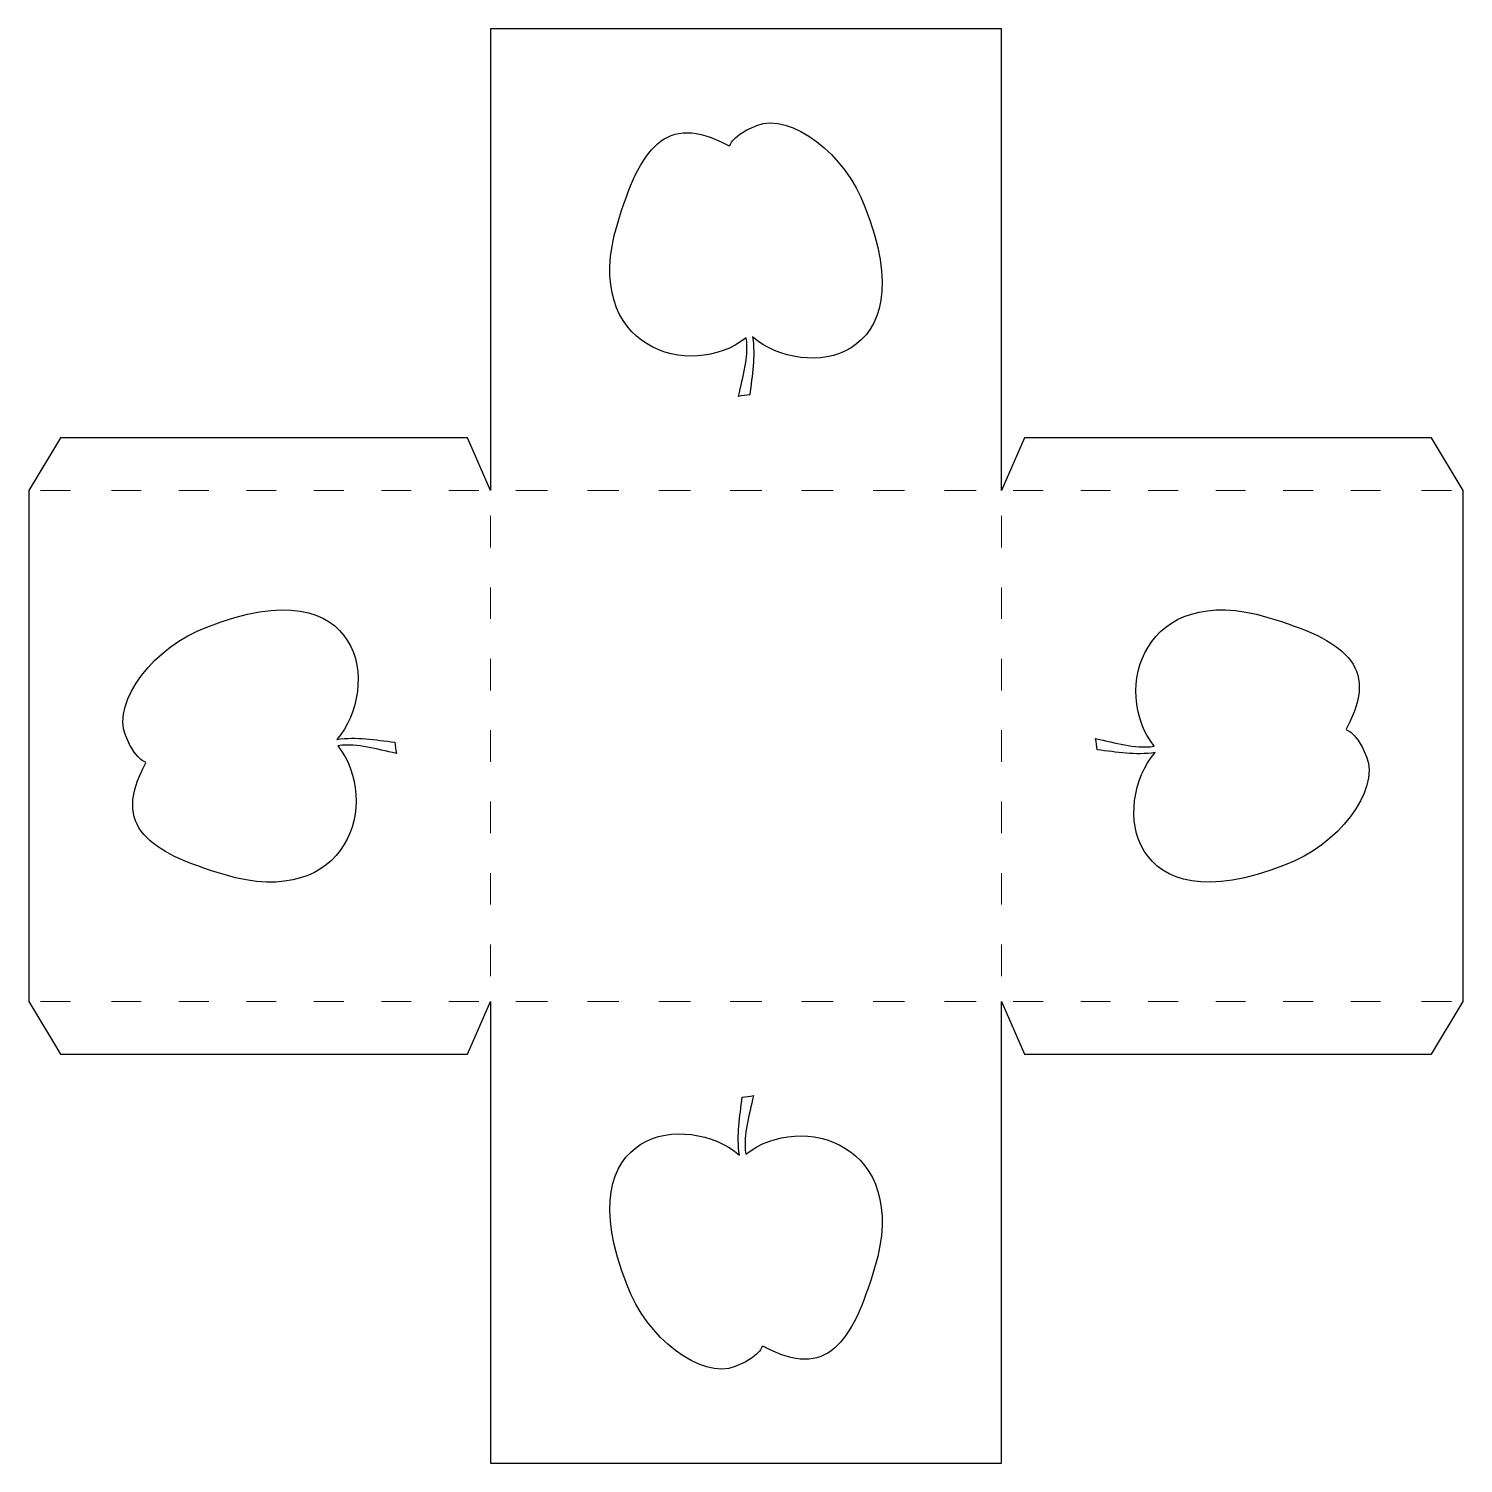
# Model space of a CAD drawing. Header units: millimetres. Extents: x -94 to 94, y -134 to 53.
import ezdxf

# ---------------------------------------------------------------- set-up
doc = ezdxf.new("R2010")
doc.units = ezdxf.units.MM
doc.header["$MEASUREMENT"] = 0
doc.layers.add('Layer 1', color=7, linetype='Continuous')

msp = doc.modelspace()

# ---------------------------------------------------------------- linework, layer by layer
at = {"layer": 'Layer 1', "color": 14}
msp.add_open_spline([(-33.3161, -73.9561), (-33.3161, -73.9561), (-33.3162, -73.9561), (-33.3162, -73.9561), (-33.3162, -73.9561), (-33.3162, -73.9561), (-36.3228, -80.8215), (-36.3228, -80.8215), (-36.3228, -80.8215), (-36.3228, -80.8215), (-89.3967, -80.8215), (-89.3967, -80.8215), (-89.3967, -80.8215), (-89.3967, -80.8215), (-93.558, -73.9561), (-93.558, -73.9561), (-93.558, -73.9561), (-93.558, -73.9561), (-93.558, -7.3244), (-93.558, -7.3244), (-93.558, -7.3244), (-93.558, -7.3244), (-89.3967, -0.4586), (-89.3967, -0.4586), (-89.3967, -0.4586), (-89.3967, -0.4586), (-36.3228, -0.4586), (-36.3228, -0.4586), (-36.3228, -0.4586), (-36.3228, -0.4586), (-33.3161, -7.3241), (-33.3161, -7.3241), (-33.3161, -7.3241), (-33.3161, -7.3241), (-33.3161, 52.918), (-33.3161, 52.918), (-33.3161, 52.918), (-33.3161, 52.918), (33.3158, 52.918), (33.3158, 52.918), (33.3158, 52.918), (33.3158, 52.918), (33.3158, -7.3241), (33.3158, -7.3241), (33.3158, -7.3241), (33.3158, -7.3241), (33.316, -7.3241), (33.316, -7.3241), (33.316, -7.3241), (33.316, -7.3241), (36.3227, -0.4586), (36.3227, -0.4586), (36.3227, -0.4586), (36.3227, -0.4586), (89.3961, -0.4586), (89.3961, -0.4586), (89.3961, -0.4586), (89.3961, -0.4586), (93.558, -7.3244), (93.558, -7.3244), (93.558, -7.3244), (93.558, -7.3244), (93.558, -73.9561), (93.558, -73.9561), (93.558, -73.9561), (93.558, -73.9561), (89.3961, -80.8215), (89.3961, -80.8215), (89.3961, -80.8215), (89.3961, -80.8215), (36.3227, -80.8215), (36.3227, -80.8215), (36.3227, -80.8215), (36.3227, -80.8215), (33.316, -73.9561), (33.316, -73.9561), (33.316, -73.9561), (33.316, -73.9561), (33.3158, -73.9561), (33.3158, -73.9561), (33.3158, -73.9561), (33.3158, -73.9561), (33.3158, -134.1981), (33.3158, -134.1981), (33.3158, -134.1981), (33.3158, -134.1981), (-33.3161, -134.1981), (-33.3161, -134.1981), (-33.3161, -134.1981), (-33.3161, -134.1981), (-33.3161, -73.9561), (-33.3161, -73.9561)], degree=3, knots=[0, 0, 0, 0, 0.04347826, 0.04347826, 0.04347826, 0.04347826, 0.08695652, 0.08695652, 0.08695652, 0.08695652, 0.13043478, 0.13043478, 0.13043478, 0.13043478, 0.17391304, 0.17391304, 0.17391304, 0.17391304, 0.2173913, 0.2173913, 0.2173913, 0.2173913, 0.26086957, 0.26086957, 0.26086957, 0.26086957, 0.30434783, 0.30434783, 0.30434783, 0.30434783, 0.34782609, 0.34782609, 0.34782609, 0.34782609, 0.39130435, 0.39130435, 0.39130435, 0.39130435, 0.43478261, 0.43478261, 0.43478261, 0.43478261, 0.47826087, 0.47826087, 0.47826087, 0.47826087, 0.52173913, 0.52173913, 0.52173913, 0.52173913, 0.56521739, 0.56521739, 0.56521739, 0.56521739, 0.60869565, 0.60869565, 0.60869565, 0.60869565, 0.65217391, 0.65217391, 0.65217391, 0.65217391, 0.69565217, 0.69565217, 0.69565217, 0.69565217, 0.73913043, 0.73913043, 0.73913043, 0.73913043, 0.7826087, 0.7826087, 0.7826087, 0.7826087, 0.82608696, 0.82608696, 0.82608696, 0.82608696, 0.86956522, 0.86956522, 0.86956522, 0.86956522, 0.91304348, 0.91304348, 0.91304348, 0.91304348, 0.95652174, 0.95652174, 0.95652174, 0.95652174, 1, 1, 1, 1], dxfattribs=at)
at = {"layer": 'Layer 1', "color": 7}
for points in [[(-0.9584, 4.9641), (-0.4709, 5.0316), (0.0174, 5.0989), (0.505, 5.1663), (0.505, 5.1663), (0.7934, 7.6944), (1.2436, 10.1667), (0.8513, 12.719), (0.8513, 12.719), (7.5112, 6.9787), (23.6357, 9.0606), (15.5063, 29.6778), (15.5063, 29.6778), (13.0619, 36.4722), (5.8122, 42.0676), (1.3991, 40.2999), (1.3991, 40.2999), (-2.5989, 38.6986), (-1.7486, 37.3704), (-2.3826, 37.7136), (-2.3826, 37.7136), (-10.5293, 42.1218), (-13.8379, 37.2392), (-16.7787, 27.4401), (-16.7787, 27.4401), (-21.6205, 11.195), (-7.2059, 6.9108), (0.0348, 12.6038), (0.0348, 12.6038), (0.3981, 9.8137), (-0.4604, 7.6499), (-0.9584, 4.9641)], [(-45.6042, -41.5983), (-45.6717, -41.1109), (-45.739, -40.6226), (-45.8064, -40.1349), (-45.8064, -40.1349), (-48.3345, -39.8466), (-50.8068, -39.3964), (-53.3591, -39.7887), (-53.3591, -39.7887), (-47.6188, -33.1288), (-49.7007, -17.0043), (-70.3179, -25.1337), (-70.3179, -25.1337), (-77.1123, -27.5781), (-82.7077, -34.8278), (-80.94, -39.2409), (-80.94, -39.2409), (-79.3387, -43.2389), (-78.0105, -42.3885), (-78.3537, -43.0226), (-78.3537, -43.0226), (-82.7619, -51.1693), (-77.8793, -54.4779), (-68.0802, -57.4187), (-68.0802, -57.4187), (-51.8351, -62.2605), (-47.5509, -47.8459), (-53.2439, -40.6052), (-53.2439, -40.6052), (-50.4538, -40.2419), (-48.29, -41.1004), (-45.6042, -41.5983)], [(45.6041, -39.6817), (45.6716, -40.1692), (45.7389, -40.6575), (45.8063, -41.1451), (45.8063, -41.1451), (48.3344, -41.4335), (50.8067, -41.8837), (53.359, -41.4914), (53.359, -41.4914), (47.6187, -48.1513), (49.7006, -64.2758), (70.3178, -56.1464), (70.3178, -56.1464), (77.1122, -53.702), (82.7076, -46.4523), (80.9399, -42.0392), (80.9399, -42.0392), (79.3386, -38.0412), (78.0104, -38.8915), (78.3535, -38.2575), (78.3535, -38.2575), (82.7618, -30.1108), (77.8792, -26.8022), (68.0801, -23.8614), (68.0801, -23.8614), (51.835, -19.0196), (47.5508, -33.4342), (53.2437, -40.6749), (53.2437, -40.6749), (50.4536, -41.0382), (48.2899, -40.1797), (45.6041, -39.6817)], [(0.9582, -86.2442), (0.4708, -86.3117), (-0.0175, -86.379), (-0.5052, -86.4464), (-0.5052, -86.4464), (-0.7935, -88.9745), (-1.2437, -91.4468), (-0.8514, -93.9991), (-0.8514, -93.9991), (-7.5113, -88.2588), (-23.6358, -90.3407), (-15.5064, -110.9579), (-15.5064, -110.9579), (-13.062, -117.7523), (-5.8123, -123.3477), (-1.3992, -121.58), (-1.3992, -121.58), (2.5988, -119.9787), (1.7484, -118.6505), (2.3825, -118.9936), (2.3825, -118.9936), (10.5292, -123.4019), (13.8378, -118.5193), (16.7786, -108.7202), (16.7786, -108.7202), (21.6204, -92.4751), (7.2058, -88.1909), (-0.0349, -93.8838), (-0.0349, -93.8838), (-0.3982, -91.0937), (0.4603, -88.93), (0.9582, -86.2442)]]:
    msp.add_open_spline(points, degree=3, knots=[0, 0, 0, 0, 0.125, 0.125, 0.125, 0.125, 0.25, 0.25, 0.25, 0.25, 0.375, 0.375, 0.375, 0.375, 0.5, 0.5, 0.5, 0.5, 0.625, 0.625, 0.625, 0.625, 0.75, 0.75, 0.75, 0.75, 0.875, 0.875, 0.875, 0.875, 1, 1, 1, 1], dxfattribs=at)
at = {"layer": 'Layer 1', "lineweight": 5}
for points in [[(-92.0126, -7.3244), (-92.0126, -7.3244), (-88.1245, -7.3244), (-88.1245, -7.3244)], [(-82.7668, -7.3244), (-82.7668, -7.3244), (-78.8787, -7.3244), (-78.8787, -7.3244)], [(-73.9633, -7.3244), (-73.9633, -7.3244), (-70.0752, -7.3244), (-70.0752, -7.3244)], [(-65.1599, -7.3244), (-65.1599, -7.3244), (-61.2718, -7.3244), (-61.2718, -7.3244)], [(-56.3565, -7.3244), (-56.3565, -7.3244), (-52.4684, -7.3244), (-52.4684, -7.3244)], [(-47.553, -7.3244), (-47.553, -7.3244), (-43.6649, -7.3244), (-43.6649, -7.3244)], [(-38.7496, -7.3244), (-38.7496, -7.3244), (-34.8615, -7.3244), (-34.8615, -7.3244)], [(-29.9998, -7.3246), (-29.9998, -7.3246), (-25.8861, -7.3246), (-25.8861, -7.3246)], [(-20.6855, -7.3246), (-20.6855, -7.3246), (-16.5718, -7.3246), (-16.5718, -7.3246)], [(-11.3712, -7.3246), (-11.3712, -7.3246), (-7.2575, -7.3246), (-7.2575, -7.3246)], [(-2.057, -7.3246), (-2.057, -7.3246), (2.0568, -7.3246), (2.0568, -7.3246)], [(7.2573, -7.3246), (7.2573, -7.3246), (11.371, -7.3246), (11.371, -7.3246)], [(16.5716, -7.3246), (16.5716, -7.3246), (20.6853, -7.3246), (20.6853, -7.3246)], [(25.8859, -7.3246), (25.8859, -7.3246), (29.9996, -7.3246), (29.9996, -7.3246)], [(38.7496, -7.3244), (38.7496, -7.3244), (34.8615, -7.3244), (34.8615, -7.3244)], [(47.553, -7.3244), (47.553, -7.3244), (43.6649, -7.3244), (43.6649, -7.3244)], [(56.3564, -7.3244), (56.3564, -7.3244), (52.4683, -7.3244), (52.4683, -7.3244)], [(65.1599, -7.3244), (65.1599, -7.3244), (61.2718, -7.3244), (61.2718, -7.3244)], [(73.9633, -7.3244), (73.9633, -7.3244), (70.0752, -7.3244), (70.0752, -7.3244)], [(82.7667, -7.3244), (82.7667, -7.3244), (78.8786, -7.3244), (78.8786, -7.3244)], [(92.0126, -7.3244), (92.0126, -7.3244), (88.1245, -7.3244), (88.1245, -7.3244)], [(-33.3159, -10.6407), (-33.3159, -10.6407), (-33.3159, -14.7544), (-33.3159, -14.7544)], [(33.3156, -10.6407), (33.3156, -10.6407), (33.3156, -14.7544), (33.3156, -14.7544)], [(-33.3159, -19.955), (-33.3159, -19.955), (-33.3159, -24.0687), (-33.3159, -24.0687)], [(33.3156, -19.955), (33.3156, -19.955), (33.3156, -24.0687), (33.3156, -24.0687)], [(-33.3159, -29.2692), (-33.3159, -29.2692), (-33.3159, -33.383), (-33.3159, -33.383)], [(33.3156, -29.2692), (33.3156, -29.2692), (33.3156, -33.383), (33.3156, -33.383)], [(-33.3159, -38.5835), (-33.3159, -38.5835), (-33.3159, -42.6972), (-33.3159, -42.6972)], [(33.3156, -38.5835), (33.3156, -38.5835), (33.3156, -42.6972), (33.3156, -42.6972)], [(-33.3159, -47.8978), (-33.3159, -47.8978), (-33.3159, -52.0115), (-33.3159, -52.0115)], [(33.3156, -47.8978), (33.3156, -47.8978), (33.3156, -52.0115), (33.3156, -52.0115)], [(-33.3159, -57.2121), (-33.3159, -57.2121), (-33.3159, -61.3258), (-33.3159, -61.3258)], [(33.3156, -57.2121), (33.3156, -57.2121), (33.3156, -61.3258), (33.3156, -61.3258)], [(-33.3159, -66.5264), (-33.3159, -66.5264), (-33.3159, -70.6401), (-33.3159, -70.6401)], [(33.3156, -66.5264), (33.3156, -66.5264), (33.3156, -70.6401), (33.3156, -70.6401)], [(-92.0126, -73.9558), (-92.0126, -73.9558), (-88.1245, -73.9558), (-88.1245, -73.9558)], [(-82.7668, -73.9558), (-82.7668, -73.9558), (-78.8787, -73.9558), (-78.8787, -73.9558)], [(-73.9633, -73.9558), (-73.9633, -73.9558), (-70.0752, -73.9558), (-70.0752, -73.9558)], [(-65.1599, -73.9558), (-65.1599, -73.9558), (-61.2718, -73.9558), (-61.2718, -73.9558)], [(-56.3565, -73.9558), (-56.3565, -73.9558), (-52.4684, -73.9558), (-52.4684, -73.9558)], [(-47.553, -73.9558), (-47.553, -73.9558), (-43.6649, -73.9558), (-43.6649, -73.9558)], [(-38.7496, -73.9558), (-38.7496, -73.9558), (-34.8615, -73.9558), (-34.8615, -73.9558)], [(-29.9998, -73.956), (-29.9998, -73.956), (-25.8861, -73.956), (-25.8861, -73.956)], [(-20.6855, -73.956), (-20.6855, -73.956), (-16.5718, -73.956), (-16.5718, -73.956)], [(-11.3712, -73.956), (-11.3712, -73.956), (-7.2575, -73.956), (-7.2575, -73.956)], [(-2.057, -73.956), (-2.057, -73.956), (2.0568, -73.956), (2.0568, -73.956)], [(7.2573, -73.956), (7.2573, -73.956), (11.371, -73.956), (11.371, -73.956)], [(16.5716, -73.956), (16.5716, -73.956), (20.6853, -73.956), (20.6853, -73.956)], [(25.8859, -73.956), (25.8859, -73.956), (29.9996, -73.956), (29.9996, -73.956)], [(38.7496, -73.9558), (38.7496, -73.9558), (34.8615, -73.9558), (34.8615, -73.9558)], [(47.553, -73.9558), (47.553, -73.9558), (43.6649, -73.9558), (43.6649, -73.9558)], [(56.3564, -73.9558), (56.3564, -73.9558), (52.4683, -73.9558), (52.4683, -73.9558)], [(65.1599, -73.9558), (65.1599, -73.9558), (61.2718, -73.9558), (61.2718, -73.9558)], [(73.9633, -73.9558), (73.9633, -73.9558), (70.0752, -73.9558), (70.0752, -73.9558)], [(82.7667, -73.9558), (82.7667, -73.9558), (78.8786, -73.9558), (78.8786, -73.9558)], [(92.0126, -73.9558), (92.0126, -73.9558), (88.1245, -73.9558), (88.1245, -73.9558)]]:
    msp.add_open_spline(points, degree=3, dxfattribs=at)

doc.saveas('drawing.dxf')
